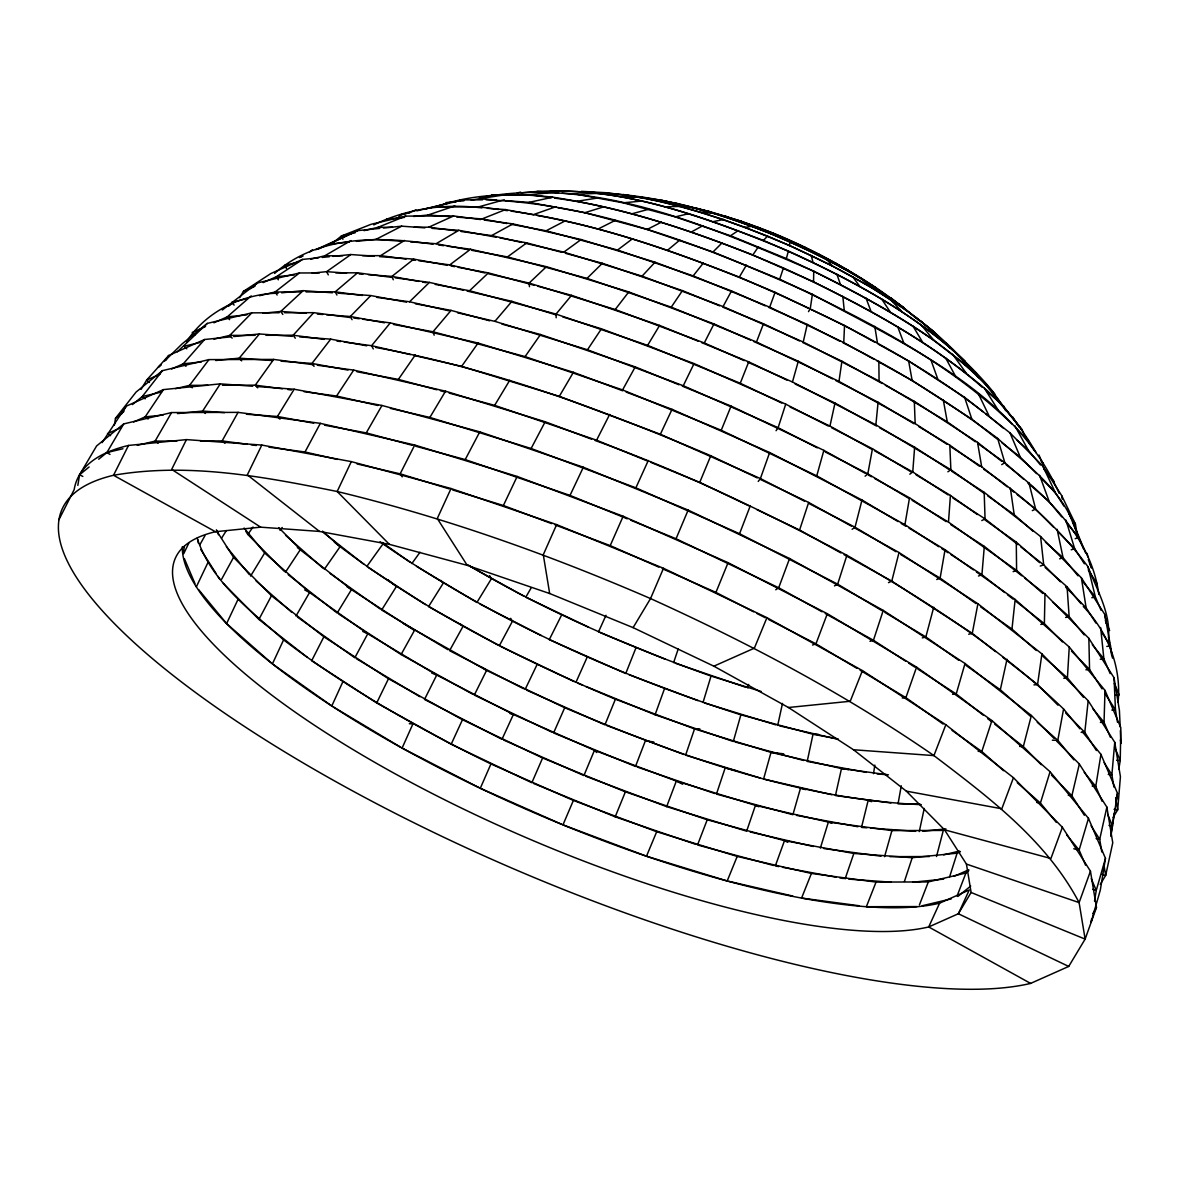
<?xml version="1.0" encoding="UTF-8"?>
<svg xmlns="http://www.w3.org/2000/svg" width="1180" height="1180" viewBox="0 0 1180 1180"><rect width="100%" height="100%" fill="white"/><g stroke="black" fill="none" stroke-linecap="round" stroke-linejoin="round"><path stroke-width="1.5" d="M982.394 387.394C932.436 343.188 872.817 311.638 813.551 281.814L813.743 271.179C709.593 226.545 595.089 175.422 479.375 197.812M1024.756 578.082L1044.979 593.924L1044.374 623.645L1062.443 641.935M976.376 571.931L1015.154 599.44L1069.257 647.038L1105.011 690.418L1104.038 722.308L1110.365 737.249M873.982 359.281L843.759 342.539L844.526 325.459L811.457 309.676M1069.257 647.038L1067.413 677.866L1083.432 697.306M1042.869 593.54L1016.6 570.412L948.484 522.106L950.431 495.423L916.123 474.876M879.587 427.765L914.633 447.176L912.76 471.956L909.824 474.168M950.726 524.584L984.312 546.384L981.922 574.704L1004.637 592.508M687.055 206.53C766.631 223.846 842.225 260.175 906.373 310.193L871.887 287.802L832.372 265.913L789.582 245.484L789.907 241.812C731.866 216.545 670.358 197.311 606.889 193.299M854.63 527.932L899.013 552.52L977.91 603.747L1041.91 653.882L1088.196 700.758L1114.746 742.294L1111.885 774.744L1113.905 787.031M984.74 493.771L950.874 469.743L875.87 424.859L878.082 402.262L835.75 380.506M1036.306 650.505L1011.968 629.088L1015.154 599.44M1088.196 700.758L1084.789 732.352L1096.397 750.524M1041.91 653.882L1037.559 684.533L1057.988 705.212M946.906 444.226L915.164 423.605L838.98 381.406L841.915 361.213L802.695 342.48M486.13 199.818C600.428 204.066 709.18 248.184 812.4 294.277L810.291 308.496L808.507 311.638M1082.267 731.674L1100.94 754.345L1117.475 793.314L1110.852 836.443M1110.881 834.658L1114.23 813.286M873.51 773.682L874.837 765.112M77.836 485.408L79.576 474.758L96.613 445.937L123.723 423.915L171.557 412.558L238.065 412.366L320.326 423.354L414.726 445.037L517.165 476.454L623.158 516.25L728.075 562.683L827.327 613.718L916.58 667.128L991.923 720.567L1050.067 771.72L1088.476 818.345L1105.468 858.391L1100.306 890.118L1091.043 922.391L1091.633 918.837M114.342 425.316L115.478 418.34L136.069 392.07L162.427 370.653L208.978 359.605L273.671 359.413L313.673 364.768M183.534 551.724L184.405 546.37M1108.463 637.598C1110.734 612.892 1096.618 589.263 1087.99 566.754C1059.566 528.183 1023.311 496.146 983.796 469.301M1100.94 754.345L1095.763 786.396L1102.061 801.25M1118.065 702.159C1121.752 667.334 1107.519 631.477 1083.284 606.49M1094.524 901.063L1096.25 890.413L1105.468 858.391M1118.788 769.404L1120.233 760.495L1120.823 727.677L1105.011 690.418M1116 802.385L1117.475 793.314M938.808 546.724L904.927 524.716L909.515 497.827L874.616 478.49M909.013 528.139L945.047 549.718L940.121 578.126L936.743 579.513M901.269 785.806L898.039 803.904L919.721 803.846M831.531 427.721L872.448 448.754L867.816 473.829L865.102 476.189M595.015 440.465C682.025 471.602 765.392 511.958 846.901 555.293C923.896 599.351 999.371 647.26 1063.578 709.003L1057.796 740.332L1073.903 759.876M977.91 603.747L972.276 633.38L995.492 651.567M919.279 831.59L924.235 808.462M777.694 725.435L782.488 703.398M871.356 449.005L829.953 426.069L834.998 403.044L795.173 384.046M1030.435 716.26L1000.33 689.769L1007.012 659.237M1056.616 741.04L1079.346 764.05L1106.87 807.12L1099.716 839.305L1101.796 851.945M975.329 441.748L947.275 421.85L879.071 381.037L803.226 342.038L807.238 324.441L768.534 307.316M747.825 687.999L748.666 684.415M1079.346 764.05L1071.868 795.733L1084.346 815.262M899.013 552.52L891.77 581.121L888.481 582.64M626.123 392.084L672.04 409.327L769.655 452.53L862.005 500.01L855.028 527.209L852.108 529.289M256.326 386.479L294.174 389.238L381.966 405.463L479.773 431.851L583.348 467.236L688.147 510.085L789.582 558.509L883.245 610.399L965.034 663.499L1031.364 715.478L1023.326 746.586L1041.203 764.684M936.507 856.518L943.292 830.44L891.918 830.587L828.375 822.091L755.451 805.35L676.317 781.072L594.44 750.332L513.389 714.461L436.718 675.049L367.777 633.778L309.573 592.493L264.659 552.977L244.113 528.05M933.719 607.243L925.858 636.949L922.317 637.879M1001.628 404.607C985.153 377.718 958.057 359.649 933.867 340.327C887.508 308.275 837.623 281.799 786.337 258.582L788.388 251.075C704.224 216.25 613.718 182.192 521.029 192.945M904.927 524.716L816.752 475.865L823.861 450.362L731.084 406.082L682.32 386.14M884.572 856.665L891.918 830.587M875.87 424.859L792.459 381.981L798.3 361.242L753.651 341.492M380.093 541.694L382.969 543.951C492.488 619.072 614.618 674.444 740.878 714.815L733.311 741.497L655.077 714.77L586.018 686.539M965.034 663.499L956.213 693.988L983.338 715.257M1088.476 818.345L1079.125 850.043L1085.541 865.176M703.014 702.528L711.038 676.066C626.949 645.991 544.364 610.562 467.619 564.645M820.351 848.096L828.375 822.091L831.782 823.33M1050.067 771.72L1040.421 803.064L1056.351 822.416M949.605 876.858L957.113 853.169L960.387 851.709M846.901 555.293L837.653 584.159L834.467 585.9M562.816 316.963L601.431 328.807L694.047 363.588L785.718 404.15L778.107 427.706L776.071 430.7M991.923 720.567L981.819 751.513L1003.62 770.702M840.912 552.933L799.583 530.041L808.654 502.459L760.554 479.493M883.245 610.399L873.451 640.268L869.97 641.3M904.44 881.416L912.229 857.698L957.113 853.169M1012.012 424.062C946.139 359.841 862.138 318.054 779.685 279.232L783.432 267.978C709.431 236.148 632.657 209.332 552.756 197.207C514.627 192.886 474.434 193.431 438.001 206.102M673.603 662.629L678.279 648.779M845.116 878.849L853.833 853.465L912.229 857.698M916.58 667.128L905.886 697.66L902.243 698M769.655 452.53L760.392 478.549L758.224 481.44M1096.456 907.538L1085.128 939.103L1068.711 966.435L1030.597 983.412A555.47 151.247 23.3 0 1 340.548 784.287A555.47 151.247 23.3 0 1 113.516 475.275L128.487 445.45L186.425 439.609L261.798 445.067L351.301 461.616L451.04 488.52L556.635 524.613L663.499 568.288L766.941 617.671L862.433 670.594L945.829 724.726L1013.458 777.723L1062.384 827.269L1090.453 871.179L1096.456 907.538L1092.813 913.6M655.077 714.77L664.488 688.707M1090.453 871.179L1079.11 902.597L1085.128 939.103L971.111 892.478L966.435 864.085L944.516 829.806L906.314 791.131L853.524 749.757L788.417 707.499L713.856 666.184L633.1 627.627L549.674 593.525L467.236 565.353L389.371 544.349L319.485 531.428L260.647 527.165L215.424 531.723L113.516 475.275C188.313 462.295 263.789 476.691 337.17 491.5C444.727 517.415 549.084 554.674 650.534 598.57C749.064 643.203 844.865 694.032 933.926 755.598C988.766 797.37 1046.306 840.263 1079.11 902.597L966.435 864.085M843.759 342.539L769.685 307.169L775.098 292.316C698.354 259.836 619.544 230.248 537.254 215.483M1062.384 827.269L1050.923 858.509L944.516 829.806M789.582 558.509L778.697 587.758L775.747 589.779M1013.458 777.723L1001.82 808.787L906.314 791.131M585.634 776.219L666.656 806.633L676.317 781.072L682.674 784.228M827.327 613.718L815.955 643.838L812.519 645.032M838.98 381.406L756.483 342.008L763.475 323.763L722.957 307.198M881.755 610.562L837.653 584.159L739.565 533.729L750.347 505.645M853.833 853.465L784.494 840.647L707.218 819.79L697.528 844.969L773.534 865.471M945.829 724.726L933.926 755.598L853.524 749.757M957.098 895.974L965.919 873.008L968.75 870.707M919.412 904.927L928.321 881.932L965.919 873.008M928.321 881.932L876.047 882.08L866.371 906.712L916.963 906.579M781.779 403.073L740.258 383.249L748.725 361.862L701.658 342.628M635.946 647.864L625.754 673.514L549.275 639.663L561.636 614.986M862.433 670.594L850.234 701.259L788.417 707.499M876.047 882.08L811.412 873.451L801.574 898.069L859.173 905.753M816.752 475.865L721.246 430.272L731.084 406.082M334.382 542.166L340.106 546.665C424.107 610.296 518.522 658.47 615.4 699.209L604.942 724.845L526.767 690.241M753.637 611.8L715.936 592.404L728.075 562.683M737.205 856.415L727.19 880.988L646.478 856.223L562.963 824.864L573.392 800.438L656.7 831.723L737.205 856.415L811.412 873.451M533.537 783.446L615.178 816.826L625.4 791.839L707.218 819.79M766.941 617.671L754.374 648.145L713.856 666.184M748.843 505.807L699.74 482.369L710.788 455.731C602.67 409.976 491.662 368.308 375.756 347.466M646.478 856.223L656.7 831.723M822.062 611.786L778.697 587.758L676.052 538.759L688.147 510.085M663.499 568.288L650.534 598.57L633.1 627.627M323.881 636.787L388.486 678.736L462.472 719.726L542.608 757.988L531.841 782.753L451.173 744.241L376.685 702.97L311.653 660.756L323.881 636.787L271.474 595.738L233.566 557.358L216.766 531.059M197.163 538.183C211.471 581.932 250.617 610.429 283.598 639.87C347.938 688.751 418.487 728.503 490.939 763.947L480.304 788.284L561.311 824.142M555.072 524.908L610.207 545.617L623.158 516.25M403.722 623.733L486.573 670.417L564.704 707.72L553.582 732.942L635.489 766.44L645.401 740.716L653.823 742.014M556.635 524.613L543.287 554.718L549.674 593.525M575.914 682.409L587.198 657.113M598.496 631.92L606.004 615.282M390.403 408.383L429.874 417.44L531.118 448.503L635.873 487.842L648.292 460.48M342.805 681.863L331.786 705.994L273.908 664.945M1030.597 983.412L928.704 926.949L958.352 913.748L969.267 889.956L939.575 903.187L928.704 926.949A432.042 117.631 23.3 0 1 391.996 772.074A432.042 117.631 23.3 0 1 215.424 531.723M451.04 488.52L437.279 518.507L467.236 565.353M451.173 744.241L462.472 719.726M272.418 663.883L283.598 639.87M413.959 355.416L461.616 366.361L559.305 396.332L660.358 434.27L672.04 409.327M271.076 662.703L226.604 623.586L237.888 599.661M351.301 461.616L337.17 491.5L389.371 544.349M452.648 489.936L503.388 505.512L517.165 476.454M415.744 446.247L465.215 459.595L570.014 495.408L583.348 467.236M196.337 586.858L207.709 563.022M183.711 553.715L189.036 542.638M525.1 689.504L537.077 664.547M261.798 445.067L247.328 474.891L319.485 531.428M376.685 702.97L388.486 678.736M457.545 312.788L494.877 321.358L587.478 349.767L683.279 385.727L694.047 363.588M186.425 439.609L171.675 469.389L260.647 527.165M59 519.584L74.178 489.597A553.391 150.671 23.3 0 1 128.487 445.45M414.726 445.037L400.153 473.844L402.174 476.853M449.138 393.088L494.641 405.36L596.578 440.199L609.677 414.401M488.564 273.79L529.112 283.097L615.208 309.514L704.283 342.952L713.974 323.925L750.347 340.017M465.215 459.595L479.773 431.851M531.118 448.503L545.175 421.762L591.578 439.181M307.375 657.408L258.907 619.426L271.474 595.738M268.966 447.176L305.015 451.999L320.326 423.354M499.288 645.829L512.371 621.388L510.689 618.335M525.071 243.242L563.789 252.137L642.068 276.149L723.06 306.564L731.526 290.929L765.171 305.827M221.619 579.233L233.566 557.358M393.471 324.471L432.986 331.772L525.071 356.611L622.583 389.931L635.238 366.892L678.957 384.769M472.693 694.209L401.082 654.531L414.446 630.459L346.832 586.622M238.065 412.366L222.12 440.922L200.379 440.981M199.73 544.998L204.922 535.72M324.559 425.198L366.257 432.898L381.966 405.463M171.557 412.558L155.096 441.114L137.249 445.347M531.266 587.699L525.779 597.213L588.584 627.2M295.988 616.034L309.573 592.493L304.706 589.956M123.723 423.915L106.879 452.56L98.692 459.212M559.305 396.332L573.421 372.29L622.73 390.816M511.132 211.131C589.912 221.766 665.505 248.479 739.314 277.094L746.439 265.087M429.874 417.44L445.524 391.185L545.175 421.762M102.07 442.648L126.216 406.185L163.445 389.606L220.262 383.869L252.712 386.229M121.496 414.047L126.216 406.185M141.069 389.385L146.63 380.108L168.666 355.505L204.582 339.501L230.174 336.92M165.938 360.048L168.666 355.505M186.543 341.89C205.659 311.52 242.593 293.717 278.096 293.186M239.643 297.699L243.434 291.401L270.899 273.524L302.567 259.423L318.674 257.8M971.111 892.478L958.352 913.748L1068.711 966.435M1113.035 817.578L1117.667 809.849L1120.425 776.706L1114.746 742.294M1100.262 884.41L1105.675 875.398L1112.755 842.786L1106.87 807.12M494.641 405.36L509.76 380.255M435.258 284.409L469.551 290.752L556.031 314.087L647.599 345.371L659.62 325.429L698.295 341.241M250.588 576.106L264.659 552.977M294.174 389.238L277.433 416.481L246.428 414.239M221.56 538.183L226.354 530.602M220.262 383.869L202.65 411.053L177.487 413.59M304.042 391.686L336.566 396.023L353.69 370.107L445.524 391.185M285.324 572.403L300.399 549.556L278.731 527.622M587.478 349.767L601.431 328.807M163.445 389.606L145.155 416.865L133.694 421.968M471.764 250.322L507.459 256.93L587.021 278.392L671.243 307.169L682.438 290.634L719.579 305.812M554.644 198.122C623.099 206.943 688.751 230.13 752.825 254.954L758.489 246.723M356.965 371.744L398.368 379.4L415.404 354.797M324.294 569.335L340.106 546.665L322.465 531.162M525.071 356.611L540.514 334.53L635.238 366.892M284.026 571.105L247.815 534.437L253.022 527.003M461.616 366.361L478.092 343.056L573.421 372.29M273.671 359.413L255.278 385.167L222.415 385.255M366.759 566.518L382.969 543.951M411.864 563.538L419.992 552.27M208.978 359.605L189.552 385.358L175.54 388.677M280.044 530.41L282.256 527.49M366.744 345.799L330.71 339.147L311.963 363.425L281.046 361.183M615.208 309.514L628.778 291.932L713.974 323.925M162.427 370.653L142.264 396.569L132.396 404.593M510.512 224.2L546.119 230.779L617.538 250.057L693.162 275.884L703.369 262.993M478.092 343.056L390.255 322.892L371.597 345.696L344.25 342.038M659.62 325.429L571.548 295.339L556.031 314.087L556.178 317.745M292.316 336.359L259.408 333.969L239.216 358.145L215.763 360.505M489.656 320.812L451.07 310.399L432.986 331.772L434.181 335.194M494.877 321.358L511.914 301.343L555.795 314.809M204.582 339.501L183.284 363.779L171.631 368.986M350.165 317.538L313.718 312.671L293.171 335.223L266.002 335.297M642.068 276.149L655.033 262.211L731.526 290.929M557.299 191.794L549.983 191.425C623.94 188.741 695.256 214.539 763.401 240.44L767.531 236.089C845.647 269.35 924.397 310.635 978.766 377.689M279.129 312.759L251.827 312.848L229.761 335.4L213.978 339.147M406.466 302.154L370.786 295.56L350.342 316.491L326.536 314.765M557.889 207.68L584.911 212.68L647.127 229.466L713.015 251.974L722.072 242.888M251.827 312.848L207.311 323.409L177.339 351.758M587.021 278.392L602.361 263.273L682.438 290.634M160.819 364.768L158.312 367.231L161.026 365.018M164.566 361.095L182.103 343.896L207.311 323.409M376.907 297.404L409.549 301.77L429.417 282.404L463.489 290.236M469.551 290.752L488.373 272.905L534.393 285.324M628.778 291.932L546.428 266.68L529.112 283.097L529.466 286.696M332.421 292.773L303.186 290.649L280.752 311.446L262.919 313.246M251.222 295.9L227.268 316.845L213.905 322.789M391.686 277.374L357.54 272.801L335.194 291.844L306.048 291.917M667.629 250.175L679.798 240.056M222.312 310.016L257.624 282.89L299.425 272.978L319.397 272.919M250.662 288.554L257.624 282.89M274.586 273.45C317.479 235.159 379.4 236.074 433.016 244.245M309.794 251.915L312.508 249.703M115.478 418.34L123.93 411.466M333.114 242.726L341.404 236L371.095 224.303L405.625 216.102L453.607 215.969L480.599 219.569M89.134 466.985L79.576 474.758L82.836 476.44M398.648 216.914L401.466 214.627L410.065 212.518L401.466 214.627M957.894 896.461L970.712 886.047M447.5 265.353L413.738 259.113L391.937 276.4L368.337 274.689M299.425 272.978L275.088 292.006L259.512 295.708M617.538 250.057L632.48 238.773M228.345 306.358L232.549 303.201M418.856 260.751L449.772 264.881L470.54 249.245L546.428 266.68M507.459 256.93L526.737 242.874L561.916 252.358M563.789 252.137L581.106 239.54L655.033 262.211M374.222 256.237L350.873 254.541L326.594 271.666L312.243 273.111M947.894 471.794L950.874 469.743L949.812 445.199L918.63 426.526M598.024 198.181L623.202 202.827L675.314 216.884L730.509 235.749L738.282 230.587M302.567 259.423L276.356 276.74L263.184 282.595M362.614 255.706L380.653 255.647L404.43 240.425M1001.732 464.625L1004.844 462.693L1023.694 479.287M410.566 241.885L436.069 243.729L458.858 230.321L496.367 237.254M310.768 259.128L324.751 255.809L350.976 240.573M691.495 231.914L702.675 225.764M461.1 231.501L491.632 235.572L512.976 223.89L581.106 239.54M546.119 230.779L565.53 220.704M356.404 241.34L375.948 239.363L401.716 226.177L424.933 227.858M647.127 229.466L661.434 222.165M981.804 520.557L985.064 518.89L984.179 492.325L951.729 471.263M598.334 228.905L615.385 220.306M317.966 249.275L357.776 230.616L379.753 228.389M302.744 255.957L299.455 257.52L302.818 256.016M315.871 249.703L357.776 230.616M1032.323 510.63L1035.627 509.067L1053.238 526.9M414.254 227.224L428.783 227.18L453.607 215.969M373.765 224.908C407.159 208.536 445.199 203.299 481.971 207.901M411.2 211.987L415.979 209.863M243.434 291.401L254.954 286.268M205.556 326.506L192.207 332.465L194.744 335.12M159.964 374.178L146.63 380.108L149.462 382.438M120.581 427.809L107.483 433.635L110.581 435.626M954 876.356L968.81 869.763M364.03 230.631L377.954 227.327L405.625 216.102M456.837 217.105L482.03 218.934L505.453 209.597L533.729 214.834M1075.187 538.714L1078.638 537.416L1083.417 548.685M978.486 576.017L981.922 574.704L951.124 554.718M1071.204 549.806L1074.641 548.567L1084.376 563.804M1013.148 571.651L1016.6 570.412L1016.275 542.122L984.843 519.834M534.466 214.244L556.031 206.677M1059.625 558.848L1063.062 557.653L1078.048 575.84M1040.273 566.046L1043.71 564.851L1060.422 581.77M413.62 216.471L428.045 215.011L454.861 205.925M584.911 212.68L604.16 206.707M423.62 209.376L433.842 206.943L478.829 206.825L504.303 199.759M632.215 213.728L648.735 209.214M1091.825 597.729L1095.335 596.829L1101.058 610.296M433.842 206.943L462.501 199.892L482.487 199.833M416.938 210.822L448.341 203.24M675.314 216.884L688.751 213.654M968.692 634.235L972.276 633.38L891.77 581.121L844.098 554.703M451.881 202.4L462.501 199.892M517.327 192.915L520.675 192.119M355.328 232.696L341.404 236L342.938 239.289M298.525 262.034L284.542 265.353L286.489 268.48M247.402 298.57L231.841 302.272L234.112 305.119M199.936 342.48L184.139 346.227L186.75 348.808M161.527 392.011L142.264 396.569L145.169 398.825M122.956 448.739L106.879 452.56L110.005 454.418M943.617 854.836L959.62 851.031M922.2 905.753L951.331 898.836M1065.584 617.465L1069.154 616.653L1084.199 634.914M1040.79 624.441L1044.374 623.645L1015.995 601.402M505.556 200.644L529.068 202.355L552.756 197.207M713.31 221.619L723.34 219.51L767.531 236.089M623.394 194.508L660.417 201.352L701.687 212.474L745.376 227.401L751.749 226.221M471.189 200.04L509.465 194.066M628.63 196.352C677.866 199.715 725.169 215.969 770.879 233.714L773.431 233.316C824.112 254.836 873.377 281.622 915.326 317.582M577.566 201.19L599.012 197.798M1106.825 646.433L1110.469 645.873L1112.489 658.145M1100.262 659.266L1103.875 658.794L1110.159 673.603M1085.895 669.798L1089.553 669.385L1102.032 688.899M491.485 194.936L529.968 194.833L555.706 192.016M1063.77 678.235L1067.413 677.866L1043.061 656.449M445.893 202.591L456.734 201.5M460.348 201.131L463.961 200.762M553.803 191.824L564.659 190.718M588.791 192.591L601.387 192.901M386.568 219.2L404.607 217.386M383.412 228.02L401.716 226.177M329.751 244.039L349.295 242.062M322.243 257.432L329.412 256.709M332.981 256.355L350.873 254.541M294.292 274.925L276.356 276.74L278.347 279.793M281.681 292.817L303.186 290.649M246.871 314.868L227.268 316.845L229.613 319.662M233.817 336.551L259.408 333.969M201.323 361.965L183.284 363.779L185.953 366.302M163.12 415.05L145.155 416.865L148.105 419.018M922.834 831.236L945.932 828.906M912.922 882.198L943.646 879.1M623.202 202.827L641.979 201.043M1033.946 684.887L1037.559 684.533L1002.749 657.245M952.555 694.327L956.213 693.988L917.893 669.119M1115.587 695.226L1119.23 694.99L1114.348 683.471M562.108 193.151L576.43 194.184L600.015 193.284M1111.825 710.05L1115.469 709.918L1117.504 722.293M664.9 206.78L680.624 206.397L723.34 219.51M1100.394 722.367L1104.038 722.308L1092.591 708.428M587.92 192.842L606.977 192.782L641.271 197.37L680.624 206.397M377.954 227.327L392.483 227.283M324.751 255.809L342.79 255.765M335.754 272.875L357.54 272.801M300.59 291.932L275.088 292.006L277.138 295.03M284.587 312.744L313.718 312.671M255.131 335.327L229.761 335.4L232.15 338.144M207.798 385.3L189.552 385.358L192.266 387.807M176.838 441.055L155.096 441.114L158.135 443.208M699.858 728.901L694.533 728.916L615.4 699.209M889.956 856.65L929.338 856.547M1081.146 732.338L1084.789 732.352L1065.643 712.971M818.448 734.388L813.02 734.27L740.878 714.815M1052.324 740.199L1057.796 740.332L1037.264 722.278M409.327 723.724L412.941 723.842L402.1 748.076L478.667 787.444M1019.668 746.439L1023.326 746.586L994.755 724.196M620.282 196.529L641.271 197.37M978.161 751.321L981.819 751.513L952.039 730.391M581.401 191.337L606.977 192.782M1116.605 760.289L1120.233 760.495L1114.599 747.22M701.687 212.474L714.048 213.344M635.725 197.045L646.478 197.827M537.048 191.322L558.538 192.886M482.045 198.933L496.5 199.995M487.384 208.285L505.453 209.597M428.045 215.011L449.639 216.589M432.072 228.374L458.858 230.321M375.948 239.363L403.28 241.354M379.606 256.635L413.738 259.113M346.551 273.111L326.594 271.666L328.306 274.866M359.266 274.026L362.894 274.291M337.893 293.171L370.786 295.56M306.387 313.305L280.752 311.446L282.846 314.455M317.376 314.101L322.878 314.5M299.632 336.89L330.71 339.147M271.946 360.519L239.216 358.145L241.664 360.874M224.539 412.646L202.65 411.053L205.423 413.443M877.109 773.947L886.106 774.611M921.315 804.642C797.031 799.17 678.308 755.377 564.704 707.72M866.917 827.8L861.503 827.401L868.067 800.778L871.637 801.633M870.53 828.065L915.665 831.34M848.789 879.115L891.033 882.183M1108.241 774.434L1111.885 774.744L1104.141 762.634M1092.149 786.013L1095.763 786.396L1084.258 772.443M783.712 753.843L771.012 752.383L694.533 728.916L685.61 755.141L760.112 777.989M592.213 192.237L597.685 192.959M660.417 201.352L678.441 203.727M1068.239 795.246L1071.868 795.733L1051.424 775.039M529.968 194.833L551.119 197.65M478.829 206.825L498.565 209.45M503.949 210.173L507.533 210.66M484.198 220.055L512.976 223.89M428.783 227.18L455.716 230.779M438.385 244.953L443.739 245.676M447.309 246.148L470.54 249.245M380.653 255.647L406.112 259.054M411.569 259.777L415.213 260.264M395.271 277.846L429.417 282.404M362.393 295.472L335.194 291.844L336.934 295.03M353.808 318.025L359.266 318.748M362.909 319.234L390.255 322.892M324.175 339.368L293.171 335.223L295.295 338.218M336.949 341.064L340.592 341.551M317.317 365.24L353.69 370.107M282.374 388.781L255.278 385.167L257.742 387.837M287.787 389.503L291.401 389.99M247.343 444.3L222.12 440.922L224.952 443.252M250.957 444.772L256.355 445.494M888.452 774.832L841.488 768.563L771.012 752.383L763.578 779.051L831.841 794.73M890.885 802.961L835.44 795.556L841.488 768.563L848.671 769.611M823.92 848.567L881.003 856.193M1114.053 809.318L1117.667 809.849L1115.646 797.562M1036.837 802.503L1040.421 803.064L1017.249 782.694M1108.949 825.336L1112.548 825.985L1107.651 814.436M576.43 194.184L594.425 197.517M529.068 202.355L554.275 207.016M482.03 218.934L506.943 223.536M499.951 237.918L526.737 242.874M436.069 243.729L468.195 249.673M451.055 266.002L454.61 266.665M458.165 267.329L488.373 272.905M419.018 281.415L391.937 276.4L393.279 279.763M422.617 282.079L426.231 282.743M415.39 303.806L451.07 310.399M384.488 322.804L350.342 316.491L352.068 319.692M347.967 370.078L311.963 363.425L314.072 366.375M313.688 423.192L277.433 416.481L279.955 419.166M838.198 738.931L813.02 734.27L807.194 761.425L866.341 772.369M796.5 815.38L857.89 826.738M778.889 866.607L775.304 865.943L784.494 840.647L787.724 842.328M782.473 867.271L836.163 877.197M839.747 877.861L843.317 878.525M1096.131 838.567L1099.716 839.305L1091.072 825.779M732.736 219.406L741.468 221.309L773.431 233.316M682.129 205.305L710.581 211.84L741.468 221.309M491.632 235.572L521.545 242.446M449.772 264.881L485.039 272.978M467.074 291.047L511.914 301.343M409.549 301.77L448.666 310.753M410.434 354.605L371.597 345.696L373.293 348.926M336.566 396.023L377.836 405.492M305.015 451.999L337.318 459.418M357.068 463.947L400.153 473.844L449.152 488.874M779.449 725.833L835.927 738.798M750.156 831.974L813.33 846.488M728.96 881.386L792.709 896.033M1073.771 848.774L1079.125 850.043L1066.602 834.85M661.906 200.29L680.447 204.892M737.471 771.071L725.154 767.959L716.437 794.096L792.901 814.716L800.468 788.284L805.719 789.641M510.011 713.605L513.389 714.461L501.987 739.314L424.505 699.46L436.718 675.049L431.703 673.028M695.875 208.093L710.581 211.84M565.427 253.302L602.361 263.273M537.933 286.268L571.548 295.339M501.928 324.117L540.514 334.53M398.368 379.4L436.88 389.784M440.376 390.727L445.627 392.144M366.257 432.898L412.204 445.303M735.066 741.969L803.683 760.481M1102.15 874.439L1105.675 875.398L1103.89 864.571M711.038 676.066L761.13 691.436M704.755 703.059L775.953 724.904M1092.739 889.322L1096.25 890.413L1091.249 878.643M666.656 806.633L746.645 831.177L755.451 805.35L758.843 806.751M675.329 663.219L746.099 687.409M637.215 767.029L714.726 793.506M615.178 816.826L695.817 844.379M814.333 252.712L820.307 254.865M749.507 225.218L764.906 231M768.327 232.283L773.461 234.215M503.388 505.512L551.621 523.625M629.176 674.798L697.867 700.596M606.668 725.494L683.899 754.492M695.979 208.181L706.156 212.076M768.711 232.431L787.975 240.307M745.376 227.401L789.582 245.484M730.509 235.749L786.337 258.582M713.015 251.974L779.685 279.232M693.162 275.884L769.685 307.169M671.243 307.169L756.483 342.008M647.599 345.371L740.258 383.249M622.583 389.931L721.246 430.272M596.578 440.199L647.319 460.938M650.696 462.324L699.74 482.369M570.014 495.408L627.244 518.802M630.607 520.174L676.052 538.759M600.163 632.613L665.255 659.222M577.595 683.087L582.654 685.152M542.608 757.988L625.4 791.839M775.172 234.864L787.871 240.484M791.043 241.885L800.571 246.104M770.879 233.714L808.625 250.426L844.334 268.789L876.445 288.009M725.803 216.235L732.161 219.038M839.054 266.341L848.877 270.692M763.401 240.44C835.455 271.37 907.435 307.051 965.152 361.169M752.825 254.954L813.551 281.814M739.314 277.094C832.579 317.228 925.695 362.496 1003.679 428.428M723.06 306.564L803.226 342.038M704.283 342.952L744.211 360.623M747.545 362.098L792.459 381.981M683.279 385.727L778.107 427.706L817.253 447.825M660.358 434.27L760.392 478.549L804.45 501.19M635.873 487.842L739.565 533.729M610.207 545.617L658.868 567.152M662.231 568.642L715.936 592.404M503.668 740.052L583.908 775.57L594.44 750.332L596.755 752.516M490.939 763.947L573.392 800.438M362.806 631.462L367.777 633.778L354.811 657.762L297.463 617.081M791.293 241.885L797.916 245.056M789.907 241.812L826.826 259.453L860.928 278.347L871.887 287.802M788.388 251.075C864.63 286.032 941.286 327.48 994.769 393.899M783.432 267.978C854.556 300.457 924.338 337.687 984.415 388.235C1005.611 406.643 1022.16 428.915 1036.335 452.973M775.098 292.316L808.153 308.098M763.475 323.763L799.421 340.917M748.725 361.862L786.883 380.078M790.084 407.041L829.953 426.069M710.788 455.731L757.236 477.9M757.029 509.716L799.583 530.041M500.925 646.596L574.291 681.627M551.93 732.161L474.286 695.094L486.573 670.417L482.251 667.452M868.923 284.439L873.819 286.888M813.743 271.179C876.622 303.29 941.699 336.831 990.035 389.444M812.4 294.277C903.275 343.69 1015.139 392.571 1059.109 493.284M807.238 324.441L839.791 341.182M843.051 342.849C897.479 369.694 948.971 402.159 997.631 438.385C1024.255 462.59 1055.967 485.113 1071.41 518.566M798.3 361.242L832.49 378.824M785.718 404.15L828.271 426.024M825.41 452.029L867.816 473.829L908.954 498.447M809.347 503.713L855.028 527.209L896.004 551.724M756.926 613.482L765.127 617.701M768.401 619.382L815.955 643.838L856.975 668.382M480.127 604.116L541.236 635.533M523.492 688.678L449.565 650.667L462.973 626.447L460.421 624.028M844.526 325.459L874.97 342.333M878.186 344.103L908.63 360.977L964.606 397.321L983.043 411.776M877.153 361.036L912.14 380.432L971.863 419.195L997.498 439.285M841.915 361.213L882.139 383.5M885.354 385.285L914.323 401.333L977.556 442.382L1001.776 461.365M834.998 403.044L876.401 425.995M874.542 450.775L912.76 471.956L948.145 494.922M823.861 450.362L865.102 473.224M868.274 474.98L871.445 476.735M808.654 502.459L851.459 526.162M825.277 613.571L873.451 640.268L905.635 661.154M469.847 566.223L524.186 596.328M497.68 644.929L428.532 606.623L443.297 583.112L440.922 580.413M757.398 227.032L762.295 229.805M878.082 402.262L913.954 423.738M872.448 448.754L911.432 472.089M912.111 500.335L948.484 522.106M862.005 500.01L898.054 521.575M901.181 523.463L905.886 526.265M900.724 554.556L940.121 578.126L976.037 603.614M884.912 612.435L925.858 636.949L958.632 660.195M860.132 670.27L905.886 697.66L943.115 724.063M416.511 566.312L476.912 602.464L491.337 578.834L489.626 575.634M447.987 649.723L381.642 610.016L396.347 586.578L387.969 579.764M356.36 658.691L419.859 696.687M333.35 706.938L400.536 747.147M834.968 262.697L844.334 268.789M891.888 299.646L903.556 307.228M951.434 447.161L981.672 466.793L1007.233 486.809M914.633 447.176L948.632 469.257M952.762 497.916L985.064 518.89L1017.957 544.673M909.515 497.827L946.154 521.619M941.891 548.715L948.056 552.712M908.703 663.145L914.825 667.128M368.308 567.521L425.449 604.617M338.69 614.013L401.082 654.531M297.345 547.535L351.478 589.572L337.156 613.025L288.2 574.66M861.872 278.79L870.398 284.837M874.66 287.861L877.492 289.867M978.279 443.842L1004.844 462.693L997.631 438.385M949.812 445.199L979.356 466.159M987.69 495.866L1014.195 514.672L1033.193 531.384M950.431 495.423L977.365 514.524M945.047 549.718L973.397 569.822M980.536 606.786L1011.968 629.088M966.066 665.476L1000.33 689.769M382.173 542.476L410.375 562.476M330.179 573.51L380.167 608.983M890.708 297.67L934.354 332.126L945.74 343.646M878.156 290.295L881.047 292.552M985.89 413.988L1010.006 432.898L1042.84 466.144L1061.69 495.615L1075.423 524.067L1077.148 534.481M1001.776 442.633L1020.302 457.147L1036.556 473.623M1006.053 464.714C1048.725 497.119 1091.633 538.773 1098.831 594.484M1010.065 489.036L1014.328 492.37M1017.16 494.597L1035.627 509.067L1028.842 482.576M984.179 492.325L1040.583 536.517L1081.381 577.831L1104.79 614.456L1110.469 645.873L1101.707 632.17M1020.818 546.915L1043.71 564.851L1040.583 536.517M984.312 546.384L1021.865 575.811M1007.469 594.72L1013.148 599.175M987.616 718.605L991.908 721.968M323.822 532.859L363.897 564.276M934.354 332.126L914.854 316.594L918.586 320.385M805.055 247.313L808.625 250.426M986.421 390.949L999.888 402.793L1022.116 429.771L1024.918 436.394M1017.249 440.361L1028.105 449.904L1040.524 464.979M1027.736 482.841L1049.285 501.78L1061.705 516.855M1045.421 542.136L1063.062 557.653L1057.118 529.274M1016.275 542.122L1039.61 562.654M1045.111 567.492L1067.074 586.814L1080.969 603.673M1052.56 602.051L1069.154 616.653L1067.074 586.814M285.575 535.278L322.907 568.126M256.09 580.944L291.858 612.405M921.27 321.285L937.672 336.993M1015.833 427.927L1028.547 440.804M1040.318 477.413L1055.333 492.621L1063.947 506.102M1058.283 532.003L1074.641 548.567L1065.938 520.129M1065.555 586.976L1086.131 607.803L1095.866 623.025M1044.979 593.924L1088.86 638.351L1114.038 677.733L1119.407 710.36L1120.204 726.924M1071.484 651.08L1089.553 669.385L1088.86 638.351M1031.364 715.478L1054.094 738.488M223.3 583.377L258.907 619.426M889.853 298.997L902.066 311.741M952.511 349.28L969.208 368.013M826.826 259.453L832.372 265.913M992.292 392.158L1022.116 429.771M945.505 342.613L950.092 348.159M1043.917 469.094L1054.079 481.44M920.784 324.426L933.867 340.327M1066.219 522.342L1078.638 537.416L1067.31 508.934M1082.665 581.445L1095.335 596.829L1087.99 566.754M1092.296 644.737L1103.875 658.794L1100.645 627.553M1063.578 709.003L1079.936 728.842M226.368 546.694L249.437 574.704M198.668 589.675L226.604 623.586M983.294 381.258L999.888 402.793M852.653 276.725L859.881 286.489M952.673 354.325L966.228 373.19M1028.621 441.91L1034.432 450.672M1041.217 460.893L1043.15 463.814M881.681 299.042L890.295 312.036M1041.203 460.584L1043.135 463.637M1012.499 416.688L1019.137 427.072M1023.886 434.491L1027.677 440.42M1068.726 513.58L1075.423 524.067M975.447 372.511L978.264 376.922M1088.27 569.896L1097.031 583.599M1104.908 693.412L1115.469 709.918L1114.038 677.733M245.853 531.369L247.815 534.437M200.777 549.526L215.999 573.347M217.902 576.327L219.805 579.306M984.415 388.235L998.029 409.888M912.996 326.167L922.627 342.259M1014.844 425.7L1028.105 449.904M945.563 357.806L955.83 376.833M978.279 393.545L988.766 415.301M1042.84 466.144L1055.333 492.621M1072.767 521.781L1085.6 552.933M1089.568 563.185L1091.618 568.023L1088.285 559.63M1038.99 455.023L1043.267 465.082M1105.336 620.4L1109.628 630.489M1003.531 405.802L1005.596 410.67M1010.006 432.898L1020.302 457.147M216.412 529.82L218.506 534.761M184.36 558.612L194.936 583.525M897.685 326.713L903.806 343.056M866.002 298.053L870.988 311.358M1039.595 475.289L1049.285 501.78M930.917 359.944L937.805 379.149M836.9 274.232L840.396 284.38M964.606 397.321L971.863 419.195M811.265 255.455L812.976 262.373M943.263 399.814L947.275 421.85M908.63 360.977L912.14 380.432M1109.79 644.782L1111.752 655.652M977.556 442.382L981.672 466.793M1104.79 614.456L1106.265 623.379M1108.61 637.643L1109.495 642.997M1120.425 739.963L1121 743.503L1120.381 730.612M1087.223 553.435L1087.798 556.872M1061.69 495.615L1062.265 499.111M197.694 539.466L198.284 543.006M1081.381 577.831L1086.131 607.803M874.793 326.358L877.433 343.011M1010.375 488.166L1014.195 514.672M842.83 296.328L844.216 310.045M914.323 401.333L915.164 423.605M878.849 361.272L879.071 381.037M939.575 903.187A432.662 117.808 23.3 0 1 487.886 791.883A432.662 117.808 23.3 0 1 182.34 546.709"/></g></svg>
